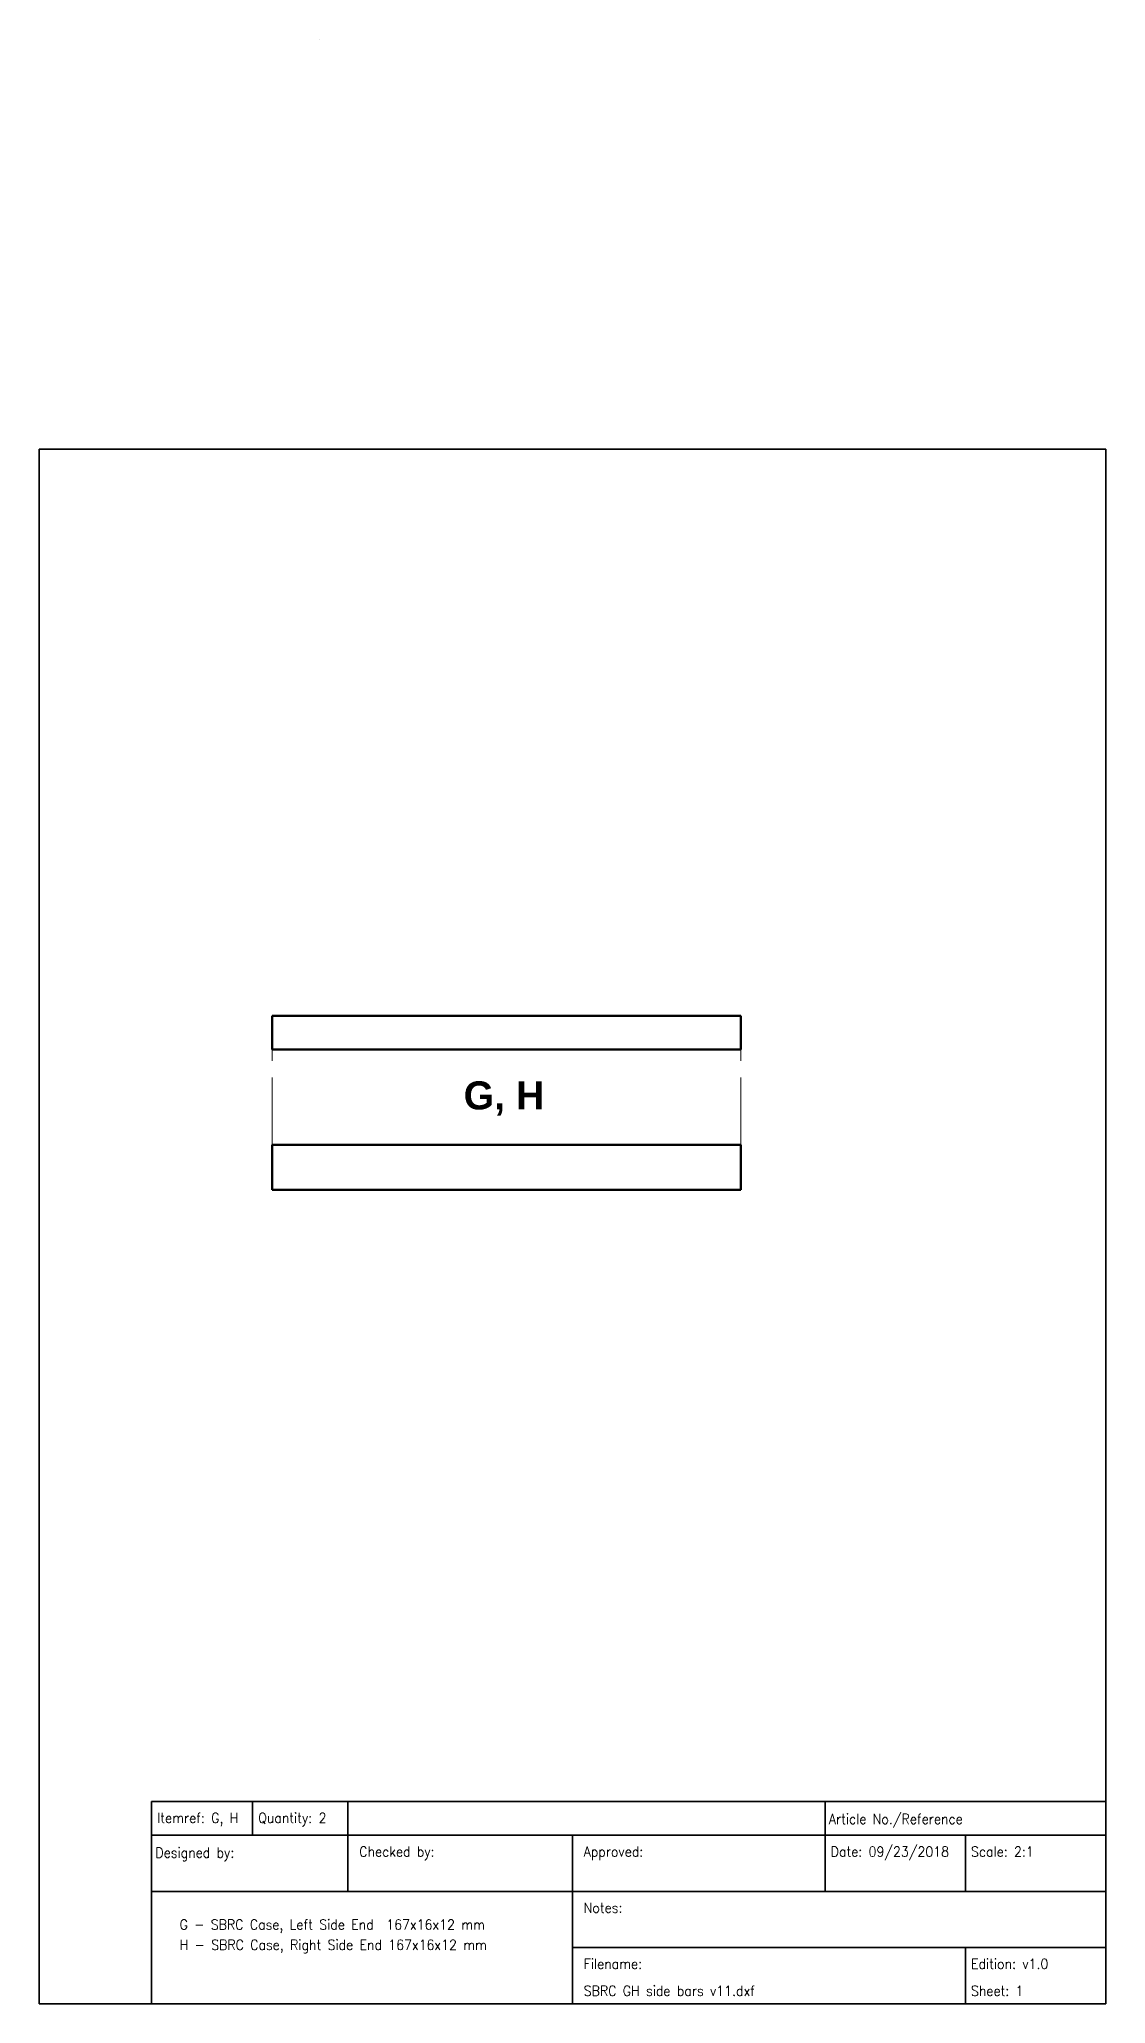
# Model space of a CAD drawing. Header units: millimetres. Extents: x 10 to 200, y 10 to 360.
import ezdxf

# ---------------------------------------------------------------- set-up
doc = ezdxf.new("R2010")
doc.units = ezdxf.units.MM
doc.linetypes.add('ACAD_ISO02W100', pattern=[15, 12, -3])
for name, color, linetype, lineweight, true_color in [('0 ... Background', 18, 'Continuous', 35, 0x000000), ('0 ... Dimensions', 18, 'Continuous', 9, 0x000000), ('0 ... Numbering', 18, 'Continuous', 70, 0x000000), ('construction', 18, 'ACAD_ISO02W100', 13, 0x000000), ('END_PANEL_295X45', 18, 'Continuous', 50, 0x000000)]:
    doc.layers.add(name, color=color, linetype=linetype, lineweight=lineweight, true_color=true_color)
doc.styles.add('textstyle11', font='Standard')
doc.styles.add('textstyle12', font='Standard')
doc.styles.add('textstyle14', font='Standard')
doc.styles.add('textstyle15', font='Standard')
doc.styles.add('textstyle16', font='Standard')
doc.styles.add('textstyle17', font='Standard')
doc.styles.add('textstyle18', font='Standard')
doc.styles.add('textstyle19', font='Standard')
doc.styles.add('textstyle20', font='Standard')
doc.styles.add('textstyle21', font='Standard')
doc.styles.add('textstyle23', font='Standard')
doc.styles.add('textstyle24', font='')
doc.styles.add('textstyle25', font='Standard')
doc.styles.get('textstyle24').set_extended_font_data('Arial', bold=True)

msp = doc.modelspace()

# ---------------------------------------------------------------- linework, layer by layer
at = {"layer": '0 ... Background', "linetype": 'Continuous'}
for p, q in [((200, 287), (10, 287)), ((10, 287), (10, 10)), ((200, 10), (200, 287)), ((30, 46), (200, 46)), ((30, 40), (30, 46)), ((48, 40), (48, 46)), ((65, 40), (65, 46)), ((150, 40), (150, 46)), ((30, 40), (200, 40)), ((30, 10), (30, 40)), ((65, 30), (65, 40)), ((105, 30), (105, 40)), ((150, 30), (150, 40)), ((175, 30), (175, 40)), ((30, 30), (200, 30)), ((105, 10), (105, 30)), ((105, 20), (200, 20)), ((175, 10), (175, 20)), ((105, 10), (105, 15)), ((10, 10), (200, 10))]:
    msp.add_line(p, q, dxfattribs=at)
at = {"layer": '0 ... Dimensions'}
msp.add_line((60, 360), (60, 360), dxfattribs=at)
at = {"layer": 'construction'}
for p, q in [((51.5, 163), (51.5, 180)), ((135, 163), (135, 180))]:
    msp.add_line(p, q, dxfattribs=at)
at = {"layer": 'END_PANEL_295X45'}
for p, q in [((51.5, 180), (51.5, 186)), ((51.5, 186), (135, 186)), ((135, 180), (135, 186)), ((51.5, 180), (135, 180)), ((51.5, 155), (51.5, 163)), ((51.5, 163), (135, 163)), ((135, 155), (135, 163)), ((51.5, 155), (135, 155))]:
    msp.add_line(p, q, dxfattribs=at)

# ---------------------------------------------------------------- texts
at = {"layer": '0 ... Background', "linetype": 'Continuous', "lineweight": 25, "char_height": 1.8, "width": 100, "attachment_point": 1}
for s, insert, style in [('Itemref: G, H', (31, 44), 'textstyle11'), ('Quantity: 2', (49, 44), 'textstyle12'), ('Article No./Reference', (150.68845, 43.811008), 'textstyle14'), ('Designed by:', (30.68845, 37.811008), 'textstyle15'), ('Checked by:', (67, 38), 'textstyle16'), ('Approved:\\P\\P', (107, 38), 'textstyle17'), ('Date: 09/23/2018', (151, 38), 'textstyle19'), ('Scale: 2:1', (176, 38), 'textstyle20')]:
    msp.add_mtext(s, dxfattribs=dict(at, insert=insert, style=style))
at = {"layer": '0 ... Background', "linetype": 'Continuous', "lineweight": 25, "char_height": 1.8, "attachment_point": 1, "line_spacing_factor": 0.8}
for s, insert, width, style in [('Notes:', (107, 28), 200, 'textstyle23'), ('Filename:\\P\\PSBRC GH side bars v11.dxf', (107, 18), 100, 'textstyle18'), ('Edition: v1.0\\P\\PSheet: 1', (176, 18), 100, 'textstyle21')]:
    msp.add_mtext(s, dxfattribs=dict(at, insert=insert, width=width, style=style))
at = {"layer": '0 ... Background', "lineweight": 25, "insert": (35, 25), "char_height": 1.8, "attachment_point": 1, "line_spacing_factor": 1.2, "style": 'textstyle25'}
msp.add_mtext('G - SBRC Case, Left Side End  167x16x12 mm \\PH - SBRC Case, Right Side End 167x16x12 mm', dxfattribs=at)
at = {"layer": '0 ... Numbering', "insert": (85.608243, 174.334351), "char_height": 5, "attachment_point": 1, "style": 'textstyle24'}
msp.add_mtext('G, H', dxfattribs=at)

doc.saveas('drawing.dxf')
